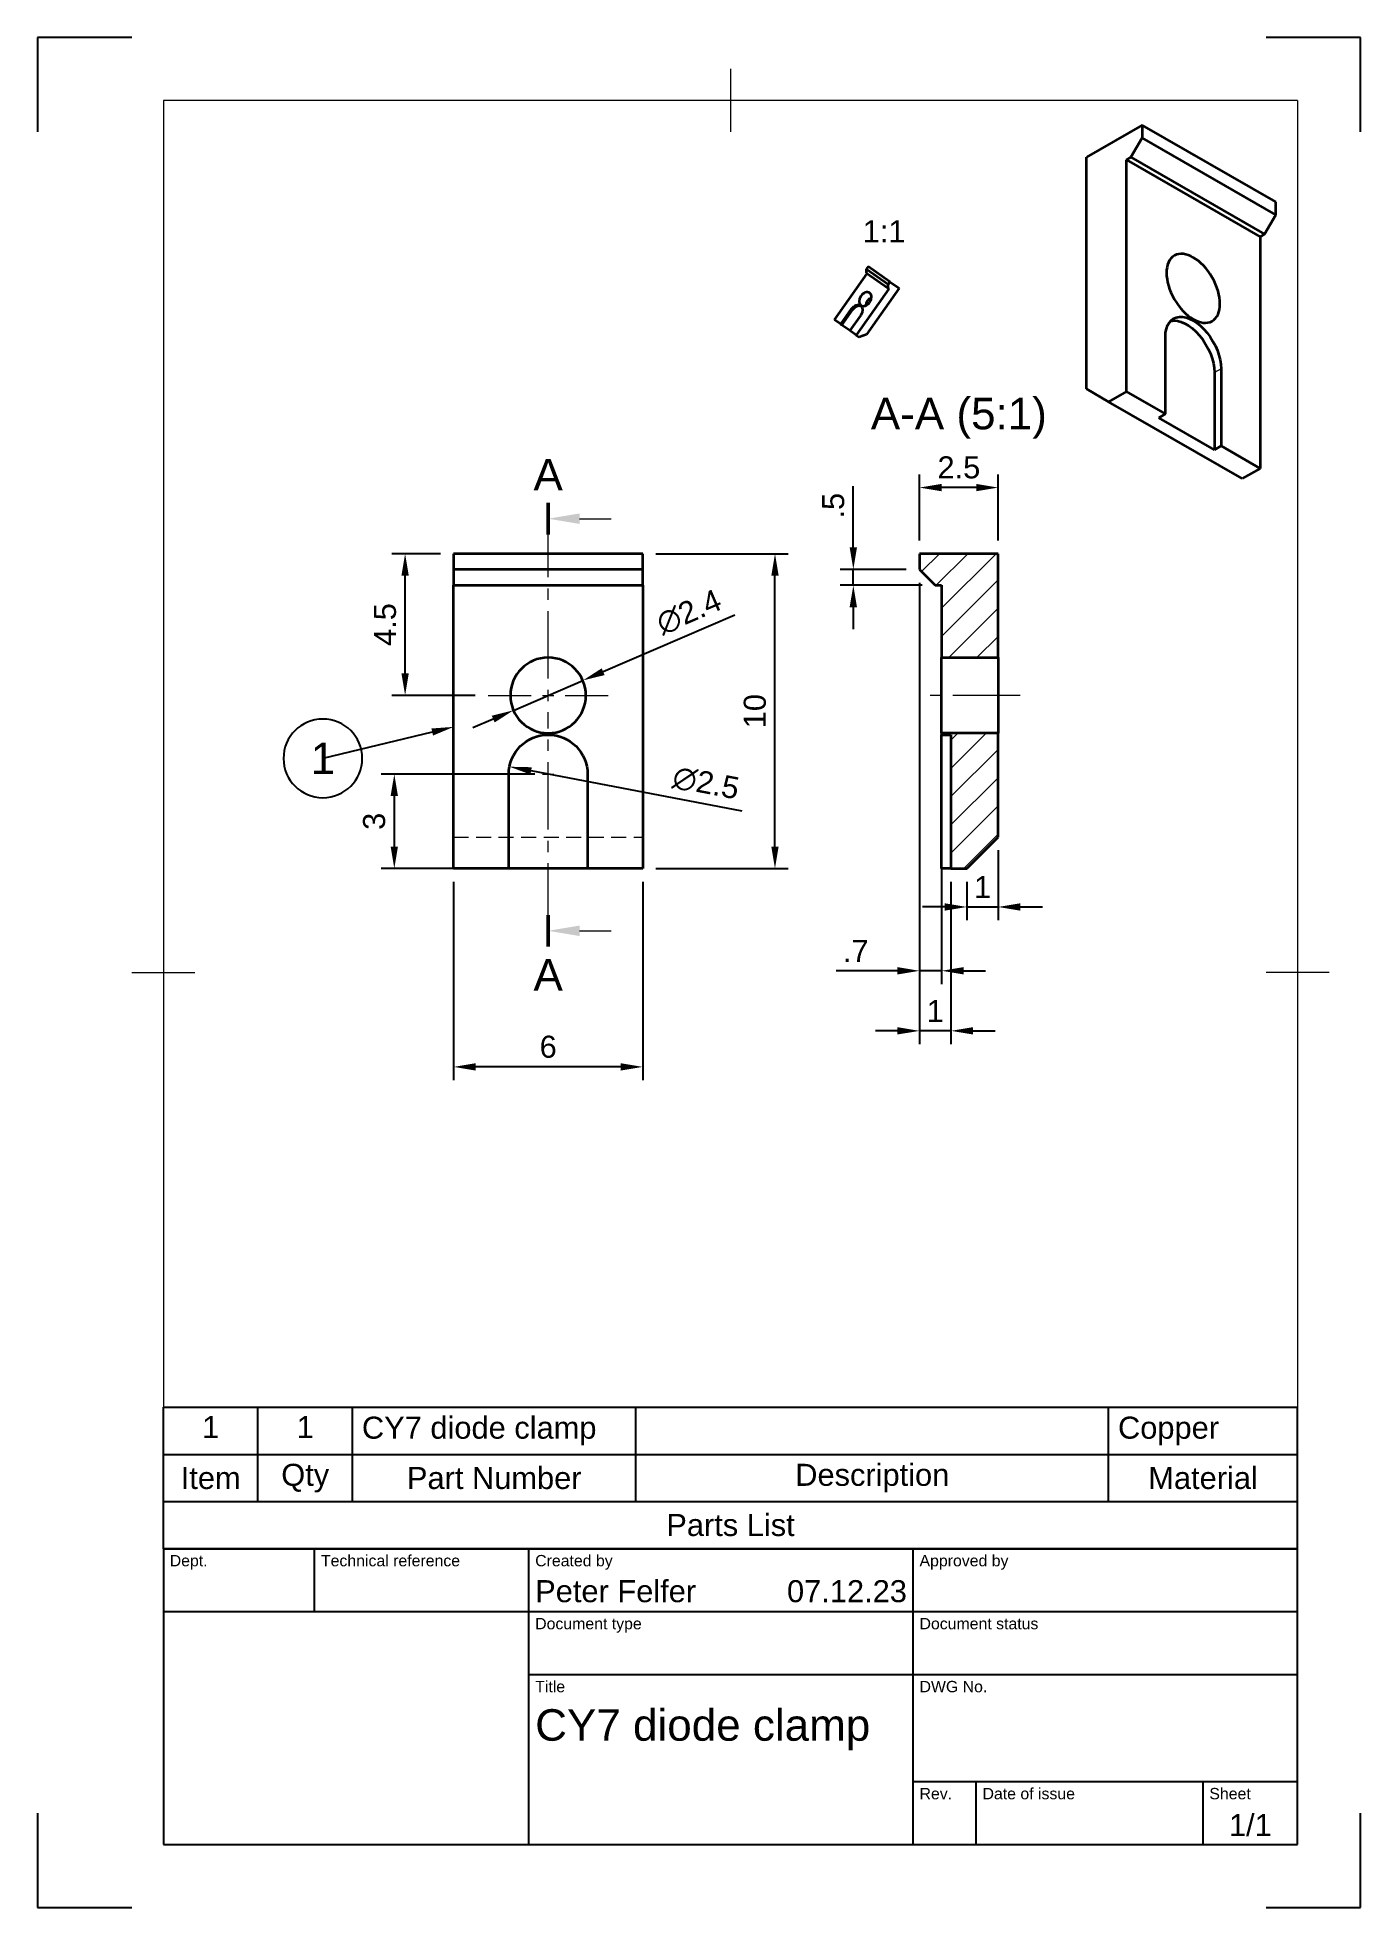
# Model space of a CAD drawing. Header units: millimetres. Extents: x 0 to 210, y 0 to 297.
import ezdxf
from ezdxf import colors
from ezdxf.entities.mleader import LeaderData, LeaderLine
from ezdxf.enums import TextEntityAlignment as Align
from ezdxf.math import Vec2, Vec3

# ---------------------------------------------------------------- set-up
doc = ezdxf.new("R2010")
doc.units = ezdxf.units.MM
doc.header["$LTSCALE"] = 0.75
doc.linetypes.add('CENTER2', pattern=[28.575, 19.05, -3.175, 3.175, -3.175])
doc.linetypes.add('HIDDEN2', pattern=[4.7625, 3.175, -1.5875])
for name, color, linetype, lineweight in [('Balloons', 7, 'Continuous', 18), ('BORDER', 7, 'Continuous', 18), ('FD_Dimensions', 7, 'Continuous', 18), ('Hatching', 7, 'Continuous', 18), ('Hidden', 7, 'HIDDEN2', 18), ('Notes', 7, 'Continuous', 18), ('Parts Lists', 7, 'Continuous', 18), ('Section Lines', 7, 'Continuous', 18), ('Smart Centers', 7, 'CENTER2', 18), ('TITLEBLOCK', 7, 'Continuous', 25), ('View Labels', 7, 'Continuous', 18), ('Visible', 7, 'Continuous', 35), ('Visible Narrow', 7, 'Continuous', 18)]:
    doc.layers.add(name, color=color, linetype=linetype, lineweight=lineweight)
doc.styles.add('FusionTitle', font='arial.ttf')
doc.styles.get("Standard").update_dxf_attribs({"font": 'arial.ttf'})
doc.dimstyles.new('Dim-ISO-25', dxfattribs={"dimtxt": 3.5, "dimasz": 3.5, "dimexe": 2.1, "dimexo": 2.1, "dimgap": 1.4, "dimtad": 1, "dimzin": 12, "dimdsep": 46, "dimtxsty": 'Standard', "dimcen": 0, "dimazin": 3, "dimtp": 0.1, "dimtm": 0.1, "dimtfac": 0.714286, "dimtmove": 0, "dimatfit": 3, "dimfxl": 1, "dimtzin": 12, "dimarcsym": 0})

# ---------------------------------------------------------------- blocks, each defined once
blk = doc.blocks.new('ISO_A4(P)_SHEET')
at = {"layer": 'BORDER'}
for p, q in [((110, 292), (110, 282)), ((200, 287), (20, 287)), ((20, 287), (20, 10)), ((200, 287), (200, 10)), ((15, 148.5), (25, 148.5)), ((205, 148.5), (195, 148.5)), ((20, 10), (200, 10))]:
    blk.add_line(p, q, dxfattribs=at)
at = {"layer": 'Defpoints'}
for p, q in [((15, 297), (0, 297)), ((0, 297), (0, 282)), ((210, 297), (195, 297)), ((210, 282), (210, 297)), ((0, 15), (0, 0)), ((210, 0), (210, 15)), ((0, 0), (15, 0)), ((195, 0), (210, 0))]:
    blk.add_line(p, q, dxfattribs=at)
blk = doc.blocks.new('ISO_TITLEBLOCK')
at = {"layer": 'TITLEBLOCK'}
for p, q in [((0, 47), (-180, 47)), ((-180, 47), (-180, 0)), ((-156, 37), (-156, 47)), ((-122, 0), (-122, 47)), ((-61, 0), (-61, 47)), ((0, 0), (0, 47)), ((-180, 37), (0, 37)), ((-122, 27), (0, 27)), ((-61, 10), (0, 10)), ((-51, 0), (-51, 10)), ((-15, 0), (-15, 10)), ((-180, 0), (0, 0))]:
    blk.add_line(p, q, dxfattribs=at)
at = {"layer": 'TITLEBLOCK', "style": 'FusionTitle'}
for s, p in [('Dept.', (-179, 46)), ('Technical reference', (-155, 46)), ('Created by', (-121, 46)), ('Approved by', (-60, 46)), ('Document type', (-121, 36)), ('Document status', (-60, 36)), ('Title', (-121, 26)), ('DWG No.', (-60, 26)), ('Rev.', (-60, 9)), ('Date of issue', (-50, 9)), ('Sheet', (-14, 9))]:
    blk.add_text(s, height=1.8, dxfattribs=at).set_placement(p, align=Align.TOP_LEFT)
for tag, height, p in [('DEPT', 3.5, (-179, 42)), ('TECHNICAL_REFERENCE', 3.5, (-155, 42)), ('CREATED_BY', 3.5, (-121, 42)), ('APPROVED_BY', 3.5, (-60, 42)), ('DOCUMENT_TYPE', 3.5, (-121, 32)), ('DOCUMENT_STATUS', 3.5, (-60, 32)), ('TITLE_1', 5, (-121, 21.5)), ('TITLE_2', 5, (-121, 14)), ('TITLE_3', 5, (-121, 6.5)), ('DATE_OF_ISSUE', 3.5, (-50, 5))]:
    blk.add_attdef(tag, text='', height=height, dxfattribs=at).set_placement(p, align=Align.TOP_LEFT)
for tag, p in [('CREATED_DATE', (-62, 42)), ('APPROVED_DATE', (-0.99, 42))]:
    blk.add_attdef(tag, text='', height=3.5, dxfattribs=at).set_placement(p, align=Align.TOP_RIGHT)
for tag, height, p in [('DRAWING_NUMBER', 5, (-30.5, 19.75)), ('REV', 3.5, (-56, 4.85)), ('SHEET', 3.5, (-7.5, 4.85))]:
    blk.add_attdef(tag, text='', height=height, dxfattribs=at).set_placement(p, align=Align.TOP_CENTER)
blk = doc.blocks.new('*U7')
at = {"layer": 'Smart Centers', "color": 0, "ltscale": 0.75, "transparency": 16777216}
for p, q in [((0, 2.678906), (0, 28.057807)), ((-9.5, 0), (-2.678906, 0)), ((2.678906, 0), (9.5, 0)), ((0, -37.384575), (0, -2.678906))]:
    blk.add_line(p, q, dxfattribs=at)
at = {"layer": 'Smart Centers', "color": 0, "linetype": 'Continuous', "ltscale": 0.75, "transparency": 16777216}
for p, q in [((-0.892969, 0), (0.892969, 0)), ((0, -0.892969), (0, 0.892969))]:
    blk.add_line(p, q, dxfattribs=at)
blk = doc.blocks.new('*U8')
at = {"layer": 'Smart Centers', "color": 0, "linetype": 'Continuous', "ltscale": 0.75, "transparency": 16777216}
for p, q in [((-0.892969, 0), (0.892969, 0)), ((0, -0.892969), (0, 0.892969))]:
    blk.add_line(p, q, dxfattribs=at)
blk = doc.blocks.new('*U9')
at = {"layer": 'Smart Centers', "color": 0, "ltscale": 0.75, "transparency": 16777216}
blk.add_line((8, 0), (-8, 0), dxfattribs=at)
blk = doc.blocks.new('*D25')
at = {"layer": 'Defpoints', "color": 0, "transparency": 16777216}
for p in [(66.060304, 165.007103), (96.060304, 165.007103), (66.060304, 133.507103)]:
    blk.add_point(p, dxfattribs=at)
at = {"layer": 'FD_Dimensions', "color": 0, "lineweight": -2, "transparency": 16777216}
for p, q in [((66.060304, 162.907103), (66.060304, 131.407103)), ((96.060304, 162.907103), (96.060304, 131.407103)), ((92.560304, 133.507103), (69.560304, 133.507103))]:
    blk.add_line(p, q, dxfattribs=at)
at = {"layer": 'FD_Dimensions', "color": 0, "transparency": 16777216}
for points in [[(69.560304, 134.090436), (69.560304, 132.92377), (66.060304, 133.507103)], [(92.560304, 134.090436), (92.560304, 132.92377), (96.060304, 133.507103)]]:
    blk.add_solid(points, dxfattribs=at)
at = {"layer": 'FD_Dimensions', "color": 0, "transparency": 16777216, "insert": (81.060304, 136.694108), "char_height": 3.5, "attachment_point": 5}
blk.add_mtext('6', dxfattribs=at)
blk = doc.blocks.new('*D26')
at = {"layer": 'Defpoints', "color": 0, "transparency": 16777216}
for p in [(96.060304, 215.007103), (117.060304, 215.007103), (96.060304, 165.007103)]:
    blk.add_point(p, dxfattribs=at)
at = {"layer": 'FD_Dimensions', "color": 0, "lineweight": -2, "transparency": 16777216}
for p, q in [((98.160304, 215.007103), (119.160304, 215.007103)), ((117.060304, 168.507103), (117.060304, 211.507103)), ((98.160304, 165.007103), (119.160304, 165.007103))]:
    blk.add_line(p, q, dxfattribs=at)
at = {"layer": 'FD_Dimensions', "color": 0, "transparency": 16777216}
for points in [[(116.476971, 211.507103), (117.643637, 211.507103), (117.060304, 215.007103)], [(116.476971, 168.507103), (117.643637, 168.507103), (117.060304, 165.007103)]]:
    blk.add_solid(points, dxfattribs=at)
at = {"layer": 'FD_Dimensions', "color": 0, "transparency": 16777216, "insert": (113.873299, 190.007103), "char_height": 3.5, "attachment_point": 5, "rotation": 90}
blk.add_mtext('10', dxfattribs=at)
blk = doc.blocks.new('*D27')
at = {"layer": 'Defpoints', "color": 0, "transparency": 16777216}
for p in [(86.570094, 194.882438), (75.550514, 190.131768)]:
    blk.add_point(p, dxfattribs=at)
at = {"layer": 'FD_Dimensions', "color": 0, "lineweight": -2, "transparency": 16777216}
for p, q in [((110.661126, 205.268364), (89.784138, 196.26805)), ((75.550514, 190.131768), (86.570094, 194.882438)), ((72.33647, 188.746156), (69.122426, 187.360544))]:
    blk.add_line(p, q, dxfattribs=at)
at = {"layer": 'FD_Dimensions', "color": 0, "transparency": 16777216}
for points in [[(89.553203, 196.803724), (90.015073, 195.732376), (86.570094, 194.882438)], [(72.105535, 189.28183), (72.567406, 188.210482), (75.550514, 190.131768)]]:
    blk.add_solid(points, dxfattribs=at)
at = {"layer": 'FD_Dimensions', "color": 0, "transparency": 16777216, "insert": (103.407457, 205.718372), "char_height": 3.5, "attachment_point": 5, "rotation": 23.32143869}
blk.add_mtext('∅2.4', dxfattribs=at)
blk = doc.blocks.new('*D28')
at = {"layer": 'Defpoints', "color": 0, "transparency": 16777216}
for p in [(74.921124, 181.178839), (87.199484, 178.835367)]:
    blk.add_point(p, dxfattribs=at)
at = {"layer": 'FD_Dimensions', "color": 0, "lineweight": -2, "transparency": 16777216}
blk.add_line((111.87215, 174.126292), (78.359065, 180.522667), dxfattribs=at)
at = {"layer": 'FD_Dimensions', "color": 0, "transparency": 16777216}
blk.add_solid([(78.468427, 181.095657), (78.249703, 179.949677), (74.921124, 181.178839)], dxfattribs=at)
at = {"layer": 'FD_Dimensions', "color": 0, "transparency": 16777216, "insert": (106.100131, 178.572139), "char_height": 3.5, "attachment_point": 5, "rotation": 349.19436251}
blk.add_mtext('∅2.5', dxfattribs=at)
blk = doc.blocks.new('*D29')
at = {"layer": 'Defpoints', "color": 0, "transparency": 16777216}
for p in [(139.994092, 225.507103), (139.994092, 215.007103), (152.494092, 215.007103)]:
    blk.add_point(p, dxfattribs=at)
at = {"layer": 'FD_Dimensions', "color": 0, "lineweight": -2, "transparency": 16777216}
for p, q in [((139.994092, 217.107103), (139.994092, 227.607103)), ((152.494092, 217.107103), (152.494092, 227.607103)), ((148.994092, 225.507103), (143.494092, 225.507103))]:
    blk.add_line(p, q, dxfattribs=at)
at = {"layer": 'FD_Dimensions', "color": 0, "transparency": 16777216}
for points in [[(143.494092, 226.090436), (143.494092, 224.92377), (139.994092, 225.507103)], [(148.994092, 226.090436), (148.994092, 224.92377), (152.494092, 225.507103)]]:
    blk.add_solid(points, dxfattribs=at)
at = {"layer": 'FD_Dimensions', "color": 0, "transparency": 16777216, "insert": (146.244092, 228.694108), "char_height": 3.5, "attachment_point": 5}
blk.add_mtext('2.5', dxfattribs=at)
blk = doc.blocks.new('*D30')
at = {"layer": 'Defpoints', "color": 0, "transparency": 16777216}
for p in [(152.494092, 170.007103), (147.494092, 165.007103), (152.494092, 158.905611)]:
    blk.add_point(p, dxfattribs=at)
at = {"layer": 'FD_Dimensions', "color": 0, "lineweight": -2, "transparency": 16777216}
for p, q in [((152.494092, 167.907103), (152.494092, 156.805611)), ((147.494092, 162.907103), (147.494092, 156.805611)), ((143.994092, 158.905611), (140.494092, 158.905611)), ((147.494092, 158.905611), (152.494092, 158.905611)), ((155.994092, 158.905611), (159.494092, 158.905611))]:
    blk.add_line(p, q, dxfattribs=at)
at = {"layer": 'FD_Dimensions', "color": 0, "transparency": 16777216}
for points in [[(143.994092, 159.488945), (143.994092, 158.322278), (147.494092, 158.905611)], [(155.994092, 159.488945), (155.994092, 158.322278), (152.494092, 158.905611)]]:
    blk.add_solid(points, dxfattribs=at)
at = {"layer": 'FD_Dimensions', "color": 0, "transparency": 16777216, "insert": (149.994092, 162.062774), "char_height": 3.5, "attachment_point": 5}
blk.add_mtext('1', dxfattribs=at)
blk = doc.blocks.new('*D31')
at = {"layer": 'Defpoints', "color": 0, "transparency": 16777216}
for p in [(139.994092, 212.507103), (144.994092, 165.007103), (139.994092, 139.235714)]:
    blk.add_point(p, dxfattribs=at)
at = {"layer": 'FD_Dimensions', "color": 0, "lineweight": -2, "transparency": 16777216}
for p, q in [((139.994092, 210.407103), (139.994092, 137.135714)), ((144.994092, 162.907103), (144.994092, 137.135714)), ((136.494092, 139.235714), (132.994092, 139.235714)), ((144.994092, 139.235714), (139.994092, 139.235714)), ((148.494092, 139.235714), (151.994092, 139.235714))]:
    blk.add_line(p, q, dxfattribs=at)
at = {"layer": 'FD_Dimensions', "color": 0, "transparency": 16777216}
for points in [[(136.494092, 139.819047), (136.494092, 138.65238), (139.994092, 139.235714)], [(148.494092, 139.819047), (148.494092, 138.65238), (144.994092, 139.235714)]]:
    blk.add_solid(points, dxfattribs=at)
at = {"layer": 'FD_Dimensions', "color": 0, "transparency": 16777216, "insert": (142.494092, 142.392876), "char_height": 3.5, "attachment_point": 5}
blk.add_mtext('1', dxfattribs=at)
blk = doc.blocks.new('*D32')
at = {"layer": 'Defpoints', "color": 0, "transparency": 16777216}
for p in [(139.994092, 212.507103), (143.494092, 198.507103), (139.994092, 148.772634)]:
    blk.add_point(p, dxfattribs=at)
at = {"layer": 'FD_Dimensions', "color": 0, "lineweight": -2, "transparency": 16777216}
for p, q in [((139.994092, 210.407103), (139.994092, 146.672634)), ((143.494092, 196.407103), (143.494092, 146.672634)), ((136.494092, 148.772634), (126.782427, 148.772634)), ((143.494092, 148.772634), (139.994092, 148.772634)), ((146.994092, 148.772634), (150.494092, 148.772634))]:
    blk.add_line(p, q, dxfattribs=at)
at = {"layer": 'FD_Dimensions', "color": 0, "transparency": 16777216}
for points in [[(136.494092, 149.355967), (136.494092, 148.1893), (139.994092, 148.772634)], [(146.994092, 149.355967), (146.994092, 148.1893), (143.494092, 148.772634)]]:
    blk.add_solid(points, dxfattribs=at)
at = {"layer": 'FD_Dimensions', "color": 0, "transparency": 16777216, "insert": (129.88826, 151.922634), "char_height": 3.5, "attachment_point": 5}
blk.add_mtext('.7', dxfattribs=at)
blk = doc.blocks.new('*D33')
at = {"layer": 'Defpoints', "color": 0, "transparency": 16777216}
for p in [(129.494092, 212.507103), (139.994092, 212.507103), (142.494092, 210.007103)]:
    blk.add_point(p, dxfattribs=at)
at = {"layer": 'FD_Dimensions', "color": 0, "lineweight": -2, "transparency": 16777216}
for p, q in [((129.494092, 216.007103), (129.494092, 225.745029)), ((137.894092, 212.507103), (127.394092, 212.507103)), ((129.494092, 210.007103), (129.494092, 212.507103)), ((140.394092, 210.007103), (127.394092, 210.007103)), ((129.494092, 206.507103), (129.494092, 203.007103))]:
    blk.add_line(p, q, dxfattribs=at)
at = {"layer": 'FD_Dimensions', "color": 0, "transparency": 16777216}
for points in [[(128.910758, 216.007103), (130.077425, 216.007103), (129.494092, 212.507103)], [(128.910758, 206.507103), (130.077425, 206.507103), (129.494092, 210.007103)]]:
    blk.add_solid(points, dxfattribs=at)
at = {"layer": 'FD_Dimensions', "color": 0, "transparency": 16777216, "insert": (126.314249, 222.626066), "char_height": 3.5, "attachment_point": 5, "rotation": 90}
blk.add_mtext('.5', dxfattribs=at)
blk = doc.blocks.new('*D34')
at = {"layer": 'Defpoints', "color": 0, "transparency": 16777216}
for p in [(58.358406, 215.007103), (66.060304, 215.007103), (71.560304, 192.507103)]:
    blk.add_point(p, dxfattribs=at)
at = {"layer": 'FD_Dimensions', "color": 0, "lineweight": -2, "transparency": 16777216}
for p, q in [((63.960304, 215.007103), (56.258406, 215.007103)), ((58.358406, 196.007103), (58.358406, 211.507103)), ((69.460304, 192.507103), (56.258406, 192.507103))]:
    blk.add_line(p, q, dxfattribs=at)
at = {"layer": 'FD_Dimensions', "color": 0, "transparency": 16777216}
for points in [[(57.775073, 211.507103), (58.941739, 211.507103), (58.358406, 215.007103)], [(57.775073, 196.007103), (58.941739, 196.007103), (58.358406, 192.507103)]]:
    blk.add_solid(points, dxfattribs=at)
at = {"layer": 'FD_Dimensions', "color": 0, "transparency": 16777216, "insert": (55.178563, 203.757103), "char_height": 3.5, "attachment_point": 5, "rotation": 90}
blk.add_mtext('4.5', dxfattribs=at)
blk = doc.blocks.new('*D35')
at = {"layer": 'Defpoints', "color": 0, "transparency": 16777216}
for p in [(81.060304, 180.007103), (56.638631, 165.007103), (74.810304, 165.007103)]:
    blk.add_point(p, dxfattribs=at)
at = {"layer": 'FD_Dimensions', "color": 0, "lineweight": -2, "transparency": 16777216}
for p, q in [((78.960304, 180.007103), (54.538631, 180.007103)), ((56.638631, 176.507103), (56.638631, 168.507103)), ((72.710304, 165.007103), (54.538631, 165.007103))]:
    blk.add_line(p, q, dxfattribs=at)
at = {"layer": 'FD_Dimensions', "color": 0, "transparency": 16777216}
for points in [[(56.055298, 176.507103), (57.221964, 176.507103), (56.638631, 180.007103)], [(56.055298, 168.507103), (57.221964, 168.507103), (56.638631, 165.007103)]]:
    blk.add_solid(points, dxfattribs=at)
at = {"layer": 'FD_Dimensions', "color": 0, "transparency": 16777216, "insert": (53.450432, 172.507103), "char_height": 3.5, "attachment_point": 5, "rotation": 90}
blk.add_mtext('3', dxfattribs=at)
blk = doc.blocks.new('*T21')
at = {"layer": 'Parts Lists', "color": 0, "linetype": 'ByBlock', "lineweight": -2, "transparency": 16777216}
for p, q in [((0, 22.464711), (180, 22.464711)), ((0, 0), (0, 22.464711)), ((15, 7.466667), (15, 22.464711)), ((30, 7.466667), (30, 22.464711)), ((75, 7.466667), (75, 22.464711)), ((150, 7.466667), (150, 22.464711)), ((180, 0), (180, 22.464711)), ((0, 14.933333), (180, 14.933333)), ((0, 7.466667), (180, 7.466667)), ((0, 0), (180, 0))]:
    blk.add_line(p, q, dxfattribs=at)
at = {"layer": 'Parts Lists', "color": 0, "transparency": 16777216, "char_height": 3.5}
for s, insert, width, attachment_point in [('1', (7.5, 21.064711), 12.2, 2), ('1', (22.5, 21.064711), 12.2, 2), ('CY7 diode clamp', (31.5, 20.964711), 42, 1), ('Copper', (151.5, 20.964711), 27, 1), ('Item', (7.5, 11.2), 12.2, 5), ('Qty', (22.5, 11.2), 12.2, 5), ('Part Number', (52.5, 11.2), 42.2, 5), ('Description', (112.5, 11.2), 72.2, 5), ('Material', (165, 11.2), 27.2, 5), ('Parts List', (90, 3.733333), 177.2, 5)]:
    blk.add_mtext(s, dxfattribs=dict(at, insert=insert, width=width, attachment_point=attachment_point))
blk = doc.blocks.new('*B23')
at = {"transparency": 16777216}
for start, end in [(90, 270), (270, 90)]:
    blk.add_arc((0, 0), 6.25, start, end, dxfattribs=at)
at = {"transparency": 16777216, "insert": (0, 0), "char_height": 5, "attachment_point": 5}
blk.add_mtext('1', dxfattribs=at)

msp = doc.modelspace()

# ---------------------------------------------------------------- hatches: boundary and pattern name
at = {"layer": 'Hatching'}
h = msp.add_hatch(dxfattribs=at)
h.set_pattern_fill('ANSI31', color=256, style=0)
h.paths.add_polyline_path([(139.994, 212.507), (142.494, 210.007), (143.494, 210.007), (143.494, 198.507), (152.494, 198.507), (152.494, 215.007), (139.994, 215.007)], flags=0)
h.paths.add_polyline_path([(143.494, 186.257), (144.994, 186.257), (144.994, 165.007), (147.494, 165.007), (152.494, 170.007), (152.494, 186.507), (143.494, 186.507)], flags=0)

# ---------------------------------------------------------------- linework, layer by layer
at = {"layer": 'Hidden', "extrusion": (-1e-16, -1, 0)}
msp.add_line((66.06, 170.007), (96.06, 170.007), dxfattribs=at)
at = {"layer": 'Section Lines', "lineweight": 50}
for p, q in [((81.06, 223.065), (81.06, 218.065)), ((81.06, 152.623), (81.06, 157.623))]:
    msp.add_line(p, q, dxfattribs=at)
at = {"layer": 'Section Lines'}
for p, q in [((86.06, 220.565), (91.06, 220.565)), ((86.06, 155.123), (91.06, 155.123))]:
    msp.add_line(p, q, dxfattribs=at)
for points in [[(86.06, 219.732), (81.06, 220.565), (86.06, 221.398)], [(86.06, 154.289), (81.06, 155.123), (86.06, 155.956)]]:
    msp.add_solid(points, dxfattribs=at)
at = {"layer": 'Visible', "extrusion": (-1e-16, -0.817547, 0.575862)}
for p, q in [((175.314, 283.077), (166.475, 277.988)), ((175.314, 283.077), (175.314, 281.034)), ((196.527, 270.862), (175.314, 283.077)), ((175.314, 281.034), (173.546, 277.972)), ((196.527, 268.818), (175.314, 281.034)), ((166.475, 241.198), (166.475, 277.988)), ((172.839, 277.565), (173.546, 277.972)), ((172.839, 240.775), (172.839, 277.565)), ((172.839, 277.565), (194.053, 265.349)), ((173.546, 277.972), (194.76, 265.756)), ((196.527, 268.818), (196.527, 270.862)), ((194.76, 265.756), (196.527, 268.818)), ((194.76, 265.756), (194.053, 265.349)), ((194.053, 265.349), (194.053, 228.559)), ((179.027, 237.212), (179.027, 249.475)), ((186.805, 243.774), (186.805, 231.511)), ((187.865, 244.385), (187.865, 232.122)), ((170.011, 239.146), (166.475, 241.198)), ((172.839, 240.775), (170.011, 239.146)), ((179.027, 237.212), (172.839, 240.775)), ((191.224, 226.93), (170.011, 239.146)), ((177.966, 236.601), (179.027, 237.212)), ((186.805, 231.511), (177.966, 236.601)), ((187.865, 232.122), (186.805, 231.511)), ((194.053, 228.559), (187.865, 232.122)), ((194.053, 228.559), (191.224, 226.93))]:
    msp.add_line(p, q, dxfattribs=at)
at = {"layer": 'Visible', "extrusion": (-0.575862, -0.817547, 1.709e-13)}
for p, q in [((126.49, 252.158), (131.673, 259.516)), ((131.844, 260.619), (131.556, 260.21)), ((131.556, 260.21), (131.557, 259.597)), ((135.025, 257.767), (131.556, 260.21)), ((131.557, 259.597), (135.026, 257.154)), ((135.313, 258.175), (131.844, 260.619)), ((135.141, 257.073), (129.959, 249.715)), ((136.758, 257.157), (131.575, 249.8)), ((135.025, 257.767), (135.313, 258.175)), ((135.026, 257.154), (135.025, 257.767)), ((135.026, 257.154), (135.141, 257.073)), ((135.313, 258.175), (136.758, 257.157)), ((127.502, 251.446), (129.229, 253.898)), ((127.675, 251.323), (129.403, 253.776)), ((130.675, 252.88), (128.947, 250.428)), ((127.502, 251.446), (126.49, 252.158)), ((127.675, 251.323), (127.502, 251.446)), ((128.947, 250.428), (127.675, 251.323)), ((129.959, 249.715), (128.947, 250.428)), ((129.959, 249.715), (130.421, 249.389)), ((131.575, 249.8), (130.421, 249.389))]:
    msp.add_line(p, q, dxfattribs=at)
at = {"layer": 'Visible', "extrusion": (-1e-16, -1, 0)}
for p, q in [((66.06, 215.007), (66.06, 212.507)), ((96.06, 215.007), (66.06, 215.007)), ((96.06, 212.507), (96.06, 215.007)), ((66.06, 212.507), (66.06, 210.007)), ((96.06, 212.507), (66.06, 212.507)), ((96.06, 210.007), (96.06, 212.507)), ((66.06, 165.007), (66.06, 210.007)), ((66.06, 210.007), (96.06, 210.007)), ((96.06, 210.007), (96.06, 165.007)), ((74.81, 165.007), (74.81, 180.007)), ((87.31, 180.007), (87.31, 165.007)), ((74.81, 165.007), (66.06, 165.007)), ((87.31, 165.007), (74.81, 165.007)), ((96.06, 165.007), (87.31, 165.007))]:
    msp.add_line(p, q, dxfattribs=at)
at = {"layer": 'Visible', "extrusion": (-6e-16, -1, 0)}
for p, q in [((152.494, 215.007), (139.994, 215.007)), ((139.994, 215.007), (139.994, 212.507)), ((152.494, 198.507), (152.494, 215.007)), ((139.994, 212.507), (142.494, 210.007)), ((142.494, 210.007), (143.494, 210.007)), ((143.494, 210.007), (143.494, 198.507)), ((143.494, 198.507), (152.494, 198.507)), ((143.494, 186.507), (143.494, 198.507)), ((152.494, 198.507), (152.494, 186.507)), ((152.494, 186.507), (143.494, 186.507)), ((143.494, 186.507), (143.494, 186.257)), ((143.494, 186.257), (144.994, 186.257)), ((143.494, 180.007), (143.494, 186.257)), ((144.994, 186.257), (144.994, 165.007)), ((152.494, 170.007), (152.494, 186.507)), ((143.494, 165.007), (143.494, 180.007)), ((147.494, 165.007), (152.494, 170.007)), ((144.994, 165.007), (143.494, 165.007)), ((144.994, 165.007), (147.494, 165.007))]:
    msp.add_line(p, q, dxfattribs=at)
at = {"layer": 'Visible', "extrusion": (-1e-16, 0, -1)}
msp.add_circle((-81.06, 192.507), 6, dxfattribs=at)
msp.add_arc((-81.06, 180.007), 6.25, 0, 180, dxfattribs=at)
at = {"layer": 'Visible', "extrusion": (1e-16, 0, -1)}
msp.add_ellipse((183.446, 257.15), major_axis=(-2.994, 5.2), ratio=0.5780931, start_param=3.1415927, end_param=9.424778, dxfattribs=at)
at = {"layer": 'Visible', "extrusion": (-2e-16, 1e-16, -1)}
for centre, major_axis, start_param, end_param in [((131.392, 255.433), (0.691, 0.981), -1.5707963, 4.712389), ((129.952, 253.389), (0.72, 1.022), -1.5707963, 1.5707963), ((130.125, 253.267), (0.72, 1.022), 4.712389, 6.1628954)]:
    msp.add_ellipse(centre, major_axis=major_axis, ratio=0.7071068, start_param=start_param, end_param=end_param, dxfattribs=at)
at = {"layer": 'Visible'}
msp.add_ellipse((132.432, 254.7), major_axis=(0.691, 0.981), ratio=0.7071068, start_param=0.8480621, end_param=2.2935306, dxfattribs=at)
at = {"layer": 'Visible', "extrusion": (2e-16, 1e-16, -1)}
for centre, start_param in [((183.446, 246.93), -0.7873319), ((182.385, 246.319), 0.1701989)]:
    msp.add_ellipse(centre, major_axis=(-3.119, 5.416), ratio=0.5780931, start_param=start_param, end_param=2.3542608, dxfattribs=at)
at = {"layer": 'Visible Narrow', "extrusion": (-0.575862, -0.817547, 1.709e-13)}
msp.add_line((129.229, 253.898), (129.403, 253.776), dxfattribs=at)
at = {"layer": 'Visible Narrow', "extrusion": (-1e-16, -0.817547, 0.575862)}
msp.add_line((187.865, 244.385), (186.805, 243.774), dxfattribs=at)

# ---------------------------------------------------------------- block references
msp.add_blockref('*T21', (20, 57))
at = {"layer": 'BORDER'}
msp.add_blockref('ISO_A4(P)_SHEET', (0, 0), dxfattribs=at)
at = {"layer": 'Smart Centers', "ltscale": 0.75}
for name, p in [('*U7', (81.06, 192.507)), ('*U9', (147.994, 192.507)), ('*U8', (81.06, 180.007))]:
    msp.add_blockref(name, p, dxfattribs=at)
at = {"layer": 'TITLEBLOCK'}
msp.add_blockref('ISO_TITLEBLOCK', (200, 10), dxfattribs=at).add_auto_attribs({'CREATED_DATE': '07.12.23', 'SHEET': '1/1', 'TITLE_1': 'CY7 diode clamp', 'CREATED_BY': 'Peter Felfer'})

# ---------------------------------------------------------------- texts
at = {"layer": 'Notes', "insert": (130.971, 267.964), "char_height": 3.5, "attachment_point": 1}
msp.add_mtext_dynamic_manual_height_columns('1:1', width=27.23794, gutter_width=17.5, heights=[0], dxfattribs=at)
at = {"layer": 'Section Lines', "char_height": 5, "attachment_point": 5}
for insert in [(81.06, 227.565), (81.06, 148.123)]:
    msp.add_mtext('A', dxfattribs=dict(at, insert=insert))
at = {"layer": 'View Labels', "insert": (146.244, 233.257), "char_height": 5, "width": 30.21487, "attachment_point": 8}
msp.add_mtext('A-A (5:1)', dxfattribs=at)

# ---------------------------------------------------------------- dimensions: what is measured, and where the dimension line sits
at = {"layer": 'FD_Dimensions'}
for p1, p2, distance, picture, middle in [((152.494, 215.007), (139.994, 215.007), -10.5, '*D29', (146.244, 228.694)), ((96.06, 165.007), (96.06, 215.007), -21, '*D26', (113.873, 190.007)), ((96.06, 165.007), (66.06, 165.007), 31.5, '*D25', (81.06, 136.694))]:
    dim = msp.add_aligned_dim(p1=p1, p2=p2, distance=distance, dimstyle='Dim-ISO-25', override={"dimlfac": 0.2, "dimclrd": 0, "dimclre": 0}, dxfattribs=at)
    dim.commit()
    dim.dimension.update_dxf_attribs({"geometry": picture, "text_midpoint": middle})
for base, p1, p2, angle, picture, middle in [((129.494, 212.507), (142.494, 210.007), (139.994, 212.507), 90, '*D33', (126.314, 222.626)), ((58.358, 215.007), (71.56, 192.507), (66.06, 215.007), 90, '*D34', (55.179, 203.757)), ((56.639, 165.007), (81.06, 180.007), (74.81, 165.007), 270, '*D35', (53.45, 172.507))]:
    dim = msp.add_linear_dim(base=base, p1=p1, p2=p2, angle=angle, dimstyle='Dim-ISO-25', override={"dimlfac": 0.2, "dimclrd": 0, "dimclre": 0}, dxfattribs=at)
    dim.commit()
    dim.dimension.update_dxf_attribs({"geometry": picture, "text_midpoint": middle})
for base, p1, p2, picture, middle in [((139.994, 148.773), (143.494, 198.507), (139.994, 212.507), '*D32', (129.888, 151.923)), ((139.994, 139.236), (144.994, 165.007), (139.994, 212.507), '*D31', (142.494, 142.393)), ((152.494, 158.906), (147.494, 165.007), (152.494, 170.007), '*D30', (149.994, 162.063))]:
    dim = msp.add_linear_dim(base=base, p1=p1, p2=p2, dimstyle='Dim-ISO-25', override={"dimlfac": 0.2, "dimclrd": 0, "dimclre": 0}, dxfattribs=at)
    dim.commit()
    dim.dimension.update_dxf_attribs({"geometry": picture, "text_midpoint": middle})
for p1, p2, override, picture, middle in [((75.551, 190.132), (86.57, 194.882), {"dimlfac": 0.2, "dimclrd": 0, "dimclre": 0}, '*D27', (104.708, 202.702)), ((74.921, 181.179), (87.199, 178.835), {"dimlfac": 0.2, "dimse1": 1, "dimclrd": 0, "dimclre": 0}, '*D28', (105.484, 175.345))]:
    dim = msp.add_diameter_dim_2p(p1=p1, p2=p2, dimstyle='Dim-ISO-25', override=override, dxfattribs=at)
    dim.commit()
    dim.dimension.update_dxf_attribs({"geometry": picture, "text_midpoint": middle, "dimtype": 163})

# ---------------------------------------------------------------- leaders
at = {"layer": 'Balloons'}
ml = msp.add_multileader_block('Standard', dxfattribs=at)
ml.set_content('*B23', color=256)
ml.set_leader_properties()
ml.build(insert=Vec2(0, 0))
ml.multileader.update_dxf_attribs({"has_dogleg": 0, "arrow_head_size": 3.5, "block_connection_type": 1})
ctx = ml.context
ctx.base_point, ctx.char_height, ctx.arrow_head_size = Vec3(45.31, 182.507), 3.5, 3.5
ctx.attachment_type = 1
notes = []
notes.append((ctx, [(0, (1, 1, 0), (37.31, 182.507), (1, 0), 8, [(0, [(66.06, 187.507)], 0, [])])]))
ctx.block.insert = Vec3(45.31, 182.507)
for ctx, leaders in notes:
    for number, flags, end, landing, length, lines in leaders:
        leader = LeaderData()
        leader.index, (leader.has_last_leader_line, leader.has_dogleg_vector, leader.attachment_direction) = number, flags
        leader.last_leader_point, leader.dogleg_vector, leader.dogleg_length = Vec3(end), Vec3(landing), length
        for number, points, colour, breaks in lines:
            line = LeaderLine()
            line.index, line.vertices, line.color, line.breaks = number, Vec3.list(points), colors.encode_raw_color(colour), breaks
            leader.lines.append(line)
        ctx.leaders.append(leader)

doc.saveas('drawing.dxf')
